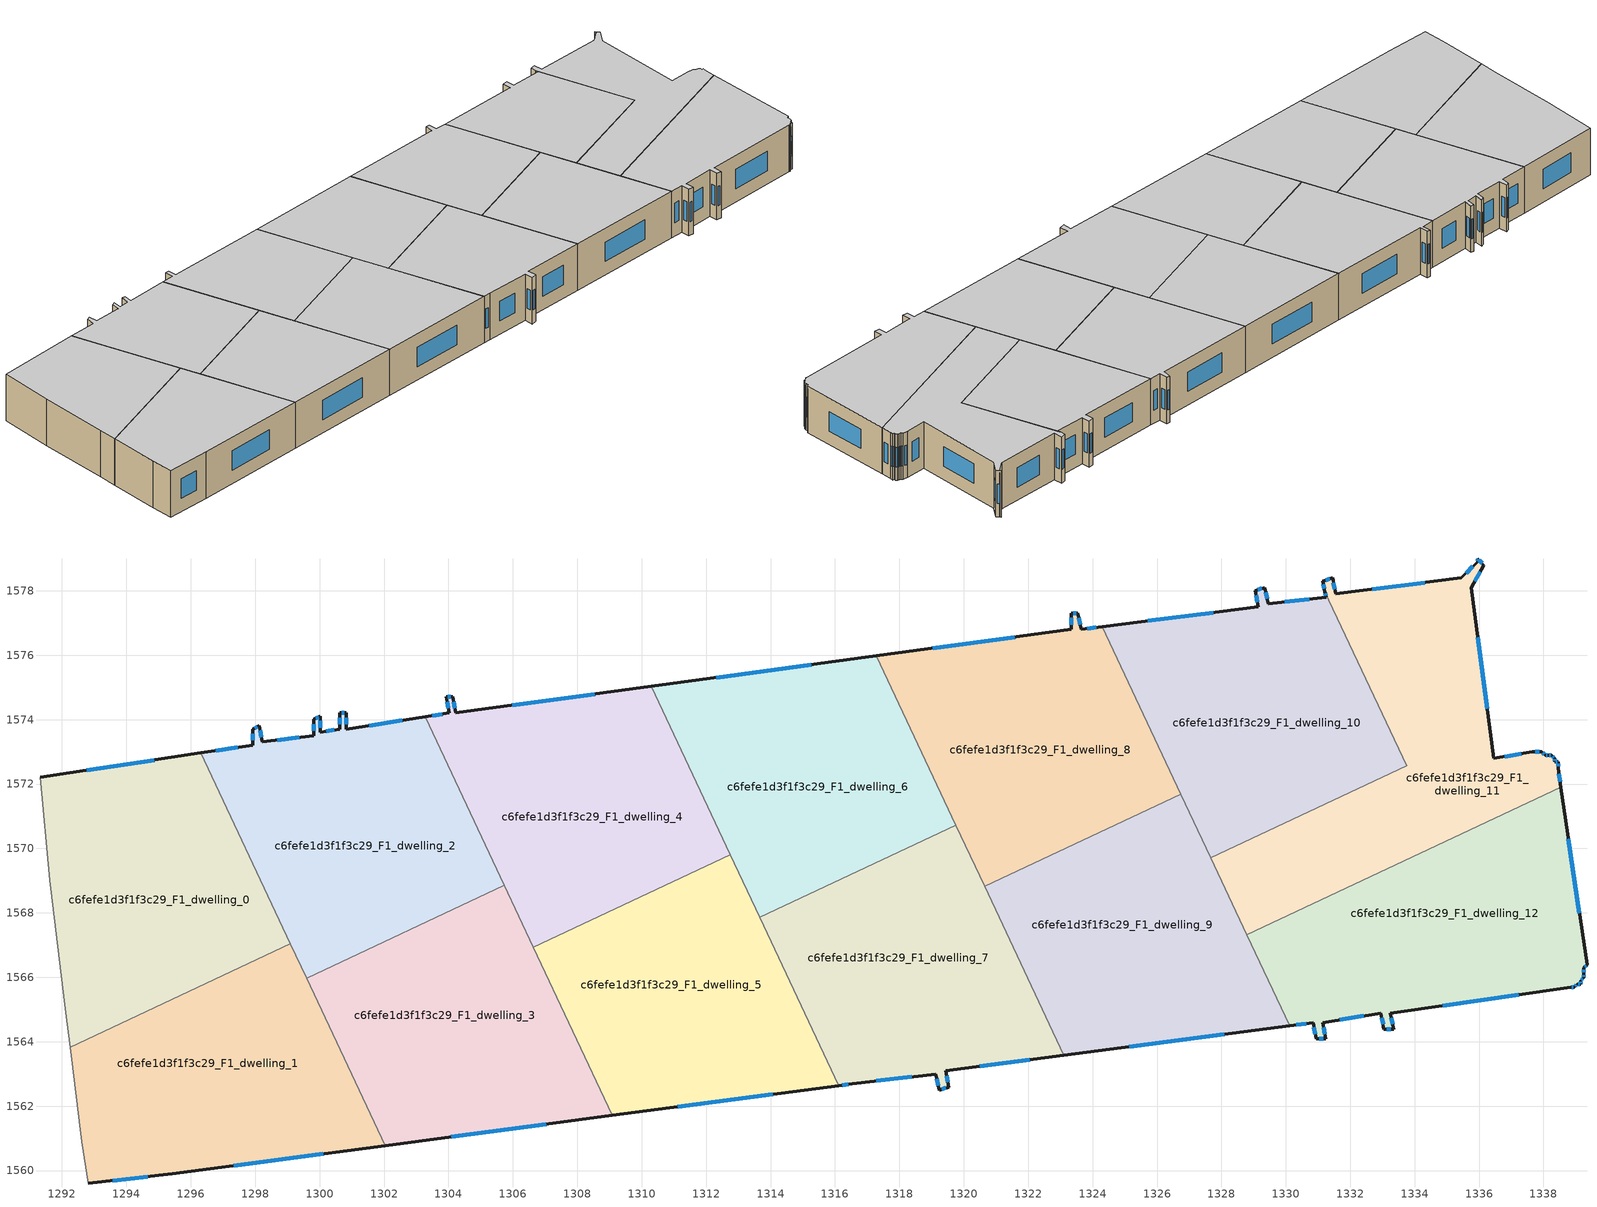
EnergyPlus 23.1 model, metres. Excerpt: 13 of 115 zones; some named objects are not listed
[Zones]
c6fefe1d3f1f3c29_F1_dwelling_0
 floor to c6fefe1d3f1f3c29_F0_dwelling_0 (EU_floor_Construction): 1296.31,1572.96 1299.09,1567.04 1292.25,1563.83 1292.12,1564.9 1291.62,1569.01 1291.32,1572.21 z3
 wall outside (EU_wall_Construction): 1296.31,1572.96 1291.32,1572.21 z3:6
 wall adiabatic (EU_wall_Construction): 1291.32,1572.21 1291.62,1569.01 1292.12,1564.9 1292.25,1563.83 z3:6
 wall to c6fefe1d3f1f3c29_F1_dwelling_1 (EU_wall_Construction): 1292.25,1563.83 1299.09,1567.04 z3:6
 wall to c6fefe1d3f1f3c29_F1_dwelling_2 (EU_wall_Construction): 1299.09,1567.04 1296.31,1572.96 z3:6
 window (EU_Window_Construction): 1294.86,1572.75 1292.77,1572.43 z3.87:5.13
 ceiling to c6fefe1d3f1f3c29_F2_dwelling_0 (EU_floor_Construction): 1299.09,1567.04 1296.31,1572.96 1291.32,1572.21 1291.62,1569.01 1292.12,1564.9 1292.25,1563.83 z6
c6fefe1d3f1f3c29_F1_dwelling_1
 floor to c6fefe1d3f1f3c29_F0_dwelling_1 (EU_floor_Construction): 1299.09,1567.04 1302.03,1560.78 1295.42,1559.9 1292.82,1559.6 1292.62,1560.9 1292.25,1563.83 z3
 wall outside (EU_wall_Construction): 1292.82,1559.6 1295.42,1559.9 1302.03,1560.78 z3:6
 wall adiabatic (EU_wall_Construction): 1292.25,1563.83 1292.62,1560.9 1292.82,1559.6 z3:6
 wall to c6fefe1d3f1f3c29_F1_dwelling_3 (EU_wall_Construction): 1302.03,1560.78 1299.6,1565.97 z3:6
 wall to c6fefe1d3f1f3c29_F1_dwelling_2 (EU_wall_Construction): 1299.6,1565.97 1299.09,1567.04 z3:6
 window (EU_Window_Construction): 1293.57,1559.69 1294.66,1559.81 / 1297.34,1560.15 1300.12,1560.52 z3.87:5.13
 ceiling to c6fefe1d3f1f3c29_F2_dwelling_1 (EU_floor_Construction): 1302.03,1560.78 1299.09,1567.04 1292.25,1563.83 1292.62,1560.9 1292.82,1559.6 1295.42,1559.9 z6
c6fefe1d3f1f3c29_F1_dwelling_10
 floor to c6fefe1d3f1f3c29_F0_dwelling_10 (EU_floor_Construction): 1331.25,1577.8 1331.21,1577.98 1333.75,1572.57 1327.67,1569.71 1324.3,1576.89 1329.15,1577.5 1329.05,1578 1329.35,1578.1 1329.45,1577.6 z3
 wall outside (EU_wall_Construction): 1331.21,1577.98 1331.25,1577.8 1329.45,1577.6 1329.35,1578.1 1329.05,1578 1329.15,1577.5 1324.3,1576.89 z3:6
 wall to c6fefe1d3f1f3c29_F1_dwelling_11 (EU_wall_Construction): 1327.67,1569.71 1333.75,1572.57 1331.21,1577.98 z3:6
 wall to c6fefe1d3f1f3c29_F1_dwelling_8 (EU_wall_Construction): 1324.3,1576.89 1326.74,1571.68 z3:6
 wall to c6fefe1d3f1f3c29_F1_dwelling_9 (EU_wall_Construction): 1326.74,1571.68 1327.67,1569.71 z3:6
 window (EU_Window_Construction): 1330.73,1577.74 1329.97,1577.66 / 1331.22,1577.93 1331.24,1577.85 / 1327.74,1577.32 1325.71,1577.07 / 1329.08,1577.86 1329.12,1577.65 / 1329.26,1578.07 1329.13,1578.03 / 1329.42,1577.75 1329.38,1577.96 z3.87:5.13
 ceiling to c6fefe1d3f1f3c29_F2_dwelling_10 (EU_floor_Construction): 1333.75,1572.57 1331.21,1577.98 1331.25,1577.8 1329.45,1577.6 1329.35,1578.1 1329.05,1578 1329.15,1577.5 1324.3,1576.89 1327.67,1569.71 z6
c6fefe1d3f1f3c29_F1_dwelling_11
 floor to c6fefe1d3f1f3c29_F0_dwelling_11 (EU_floor_Construction): 1336.15,1578.8 1335.75,1578.1 1336.45,1572.8 1337.65,1573 1337.95,1573 1338.05,1572.9 1338.15,1572.9 1338.25,1572.9 1338.35,1572.8 1338.35,1572.7 1338.45,1572.7 1338.45,1572.5 1338.54,1571.89 1328.79,1567.32 1327.67,1569.71 1333.75,1572.57 1331.21,1577.98 1331.15,1578.3 1331.45,1578.4 1331.55,1577.9 1335.45,1578.4 1335.95,1578.9 1335.95,1579 z3
 wall outside (EU_wall_Construction): 1338.54,1571.89 1338.45,1572.5 1338.45,1572.7 1338.35,1572.7 1338.35,1572.8 1338.25,1572.9 1338.15,1572.9 1338.05,1572.9 1337.95,1573 1337.65,1573 1336.45,1572.8 1335.75,1578.1 1336.15,1578.8 1335.95,1579 1335.95,1578.9 1335.45,1578.4 1331.55,1577.9 1331.45,1578.4 1331.15,1578.3 1331.21,1577.98 z3:6
 wall to c6fefe1d3f1f3c29_F1_dwelling_12 (EU_wall_Construction): 1328.79,1567.32 1338.54,1571.89 z3:6
 wall to c6fefe1d3f1f3c29_F1_dwelling_9 (EU_wall_Construction): 1327.67,1569.71 1328.79,1567.32 z3:6
 window (EU_Window_Construction): 1331.17,1578.21 1331.19,1578.07 / 1331.36,1578.37 1331.24,1578.33 / 1331.52,1578.05 1331.48,1578.26 / 1334.32,1578.26 1332.68,1578.05 / 1335.81,1578.76 1335.6,1578.55 / 1335.95,1578.97 1335.95,1578.93 / 1336.09,1578.86 1336.01,1578.94 / 1335.87,1578.3 1336.04,1578.6 / 1336.25,1574.33 1335.95,1576.56 / 1337.3,1572.94 1336.8,1572.85 / 1337.87,1573 1337.74,1573 / 1338.02,1572.93 1337.98,1572.97 / 1338.12,1572.9 1338.08,1572.9 / 1338.22,1572.9 1338.18,1572.9 / 1338.32,1572.82 1338.28,1572.87 / 1338.35,1572.72 1338.35,1572.77 / 1338.42,1572.7 1338.38,1572.7 / 1338.45,1572.55 1338.45,1572.64 / 1338.52,1572.07 1338.48,1572.32 z3.87:5.13
 ceiling to c6fefe1d3f1f3c29_F2_dwelling_11 (EU_floor_Construction): 1338.54,1571.89 1338.45,1572.5 1338.45,1572.7 1338.35,1572.7 1338.35,1572.8 1338.25,1572.9 1338.15,1572.9 1338.05,1572.9 1337.95,1573 1337.65,1573 1336.45,1572.8 1335.75,1578.1 1336.15,1578.8 1335.95,1579 1335.95,1578.9 1335.45,1578.4 1331.55,1577.9 1331.45,1578.4 1331.15,1578.3 1331.21,1577.98 1333.75,1572.57 1327.67,1569.71 1328.79,1567.32 z6
c6fefe1d3f1f3c29_F1_dwelling_12
 floor to c6fefe1d3f1f3c29_F0_dwelling_12 (EU_floor_Construction): 1338.54,1571.89 1339.35,1566.39 1339.25,1566.29 1339.25,1566.09 1339.25,1565.99 1339.15,1565.89 1339.15,1565.79 1339.05,1565.79 1338.95,1565.69 1338.85,1565.69 1333.25,1564.89 1333.35,1564.39 1333.05,1564.39 1332.95,1564.89 1331.14,1564.59 1331.24,1564.09 1330.94,1564.09 1330.84,1564.59 1330.12,1564.5 1328.79,1567.32 z3
 wall outside (EU_wall_Construction): 1330.12,1564.5 1330.84,1564.59 1330.94,1564.09 1331.24,1564.09 1331.14,1564.59 1332.95,1564.89 1333.05,1564.39 1333.35,1564.39 1333.25,1564.89 1338.85,1565.69 1338.95,1565.69 1339.05,1565.79 1339.15,1565.79 1339.15,1565.89 1339.25,1565.99 1339.25,1566.09 1339.25,1566.29 1339.35,1566.39 1338.54,1571.89 z3:6
 wall to c6fefe1d3f1f3c29_F1_dwelling_9 (EU_wall_Construction): 1328.79,1567.32 1330.12,1564.5 z3:6
 window (EU_Window_Construction): 1333.13,1564.39 1333.26,1564.39 / 1332.97,1564.75 1333.02,1564.54 / 1331.67,1564.68 1332.42,1564.81 / 1331.22,1564.24 1331.17,1564.45 / 1331.03,1564.09 1331.16,1564.09 / 1330.87,1564.45 1330.92,1564.24 / 1330.33,1564.52 1330.63,1564.57 / 1339.12,1567.99 1338.78,1570.3 / 1339.28,1566.32 1339.32,1566.36 / 1339.25,1566.15 1339.25,1566.23 / 1339.25,1566.02 1339.25,1566.06 / 1339.18,1565.92 1339.22,1565.96 / 1339.15,1565.82 1339.15,1565.86 / 1339.08,1565.79 1339.12,1565.79 / 1338.98,1565.72 1339.02,1565.76 / 1338.88,1565.69 1338.92,1565.69 / 1334.87,1565.12 1337.23,1565.46 / 1333.32,1564.54 1333.27,1564.75 z3.87:5.13
 ceiling to c6fefe1d3f1f3c29_F2_dwelling_12 (EU_floor_Construction): 1338.95,1565.69 1339.05,1565.79 1339.15,1565.79 1339.15,1565.89 1339.25,1565.99 1339.25,1566.09 1339.25,1566.29 1339.35,1566.39 1338.54,1571.89 1328.79,1567.32 1330.12,1564.5 1330.84,1564.59 1330.94,1564.09 1331.24,1564.09 1331.14,1564.59 1332.95,1564.89 1333.05,1564.39 1333.35,1564.39 1333.25,1564.89 1338.85,1565.69 z6
c6fefe1d3f1f3c29_F1_dwelling_2
 floor to c6fefe1d3f1f3c29_F0_dwelling_2 (EU_floor_Construction): 1303.28,1574.09 1305.74,1568.85 1299.6,1565.97 1296.31,1572.96 1297.92,1573.21 1297.92,1573.71 1298.12,1573.81 1298.22,1573.31 1299.82,1573.51 1299.82,1574.01 1300.03,1574.11 1300.03,1573.61 1300.62,1573.71 1300.62,1574.21 1300.82,1574.21 1300.82,1573.71 z3
 wall outside (EU_wall_Construction): 1303.28,1574.09 1300.82,1573.71 1300.82,1574.21 1300.62,1574.21 1300.62,1573.71 1300.03,1573.61 1300.03,1574.11 1299.82,1574.01 1299.82,1573.51 1298.22,1573.31 1298.12,1573.81 1297.92,1573.71 1297.92,1573.21 1296.31,1572.96 z3:6
 wall to c6fefe1d3f1f3c29_F1_dwelling_3 (EU_wall_Construction): 1299.6,1565.97 1305.74,1568.85 z3:6
 wall to c6fefe1d3f1f3c29_F1_dwelling_4 (EU_wall_Construction): 1305.74,1568.85 1303.28,1574.09 z3:6
 window (EU_Window_Construction): 1300.03,1573.75 1300.03,1573.96 / 1300.45,1573.68 1300.2,1573.64 / 1300.62,1574.06 1300.62,1573.85 / 1300.77,1574.21 1300.68,1574.21 / 1300.82,1573.85 1300.82,1574.06 / 1302.57,1573.98 1301.54,1573.82 / 1297.46,1573.14 1296.78,1573.04 / 1297.92,1573.56 1297.92,1573.35 / 1298.07,1573.78 1297.98,1573.74 / 1298.2,1573.45 1298.15,1573.66 / 1299.36,1573.45 1298.69,1573.37 / 1299.82,1573.86 1299.82,1573.65 / 1299.97,1574.08 1299.88,1574.04 z3.87:5.13
 ceiling to c6fefe1d3f1f3c29_F2_dwelling_2 (EU_floor_Construction): 1305.74,1568.85 1303.28,1574.09 1300.82,1573.71 1300.82,1574.21 1300.62,1574.21 1300.62,1573.71 1300.03,1573.61 1300.03,1574.11 1299.82,1574.01 1299.82,1573.51 1298.22,1573.31 1298.12,1573.81 1297.92,1573.71 1297.92,1573.21 1296.31,1572.96 1299.6,1565.97 z6
c6fefe1d3f1f3c29_F1_dwelling_3
 floor to c6fefe1d3f1f3c29_F0_dwelling_3 (EU_floor_Construction): 1305.74,1568.85 1309.09,1561.71 1302.03,1560.78 1299.6,1565.97 z3
 wall outside (EU_wall_Construction): 1302.03,1560.78 1309.09,1561.71 z3:6
 wall to c6fefe1d3f1f3c29_F1_dwelling_5 (EU_wall_Construction): 1309.09,1561.71 1306.64,1566.94 z3:6
 wall to c6fefe1d3f1f3c29_F1_dwelling_4 (EU_wall_Construction): 1306.64,1566.94 1305.74,1568.85 z3:6
 window (EU_Window_Construction): 1304.08,1561.05 1307.04,1561.44 z3.87:5.13
 ceiling to c6fefe1d3f1f3c29_F2_dwelling_3 (EU_floor_Construction): 1309.09,1561.71 1305.74,1568.85 1299.6,1565.97 1302.03,1560.78 z6
c6fefe1d3f1f3c29_F1_dwelling_4
 floor to c6fefe1d3f1f3c29_F0_dwelling_4 (EU_floor_Construction): 1310.29,1575.03 1312.75,1569.81 1306.64,1566.94 1303.28,1574.09 1304.03,1574.21 1303.93,1574.71 1304.13,1574.71 1304.23,1574.21 z3
 wall outside (EU_wall_Construction): 1310.29,1575.03 1304.23,1574.21 1304.13,1574.71 1303.93,1574.71 1304.03,1574.21 1303.28,1574.09 z3:6
 wall to c6fefe1d3f1f3c29_F1_dwelling_5 (EU_wall_Construction): 1306.64,1566.94 1312.75,1569.81 z3:6
 wall to c6fefe1d3f1f3c29_F1_dwelling_6 (EU_wall_Construction): 1312.75,1569.81 1310.29,1575.03 z3:6
 window (EU_Window_Construction): 1303.81,1574.17 1303.5,1574.12 / 1303.96,1574.56 1304,1574.35 / 1304.07,1574.71 1303.99,1574.71 / 1304.2,1574.35 1304.16,1574.56 / 1308.54,1574.79 1305.99,1574.45 z3.87:5.13
 ceiling to c6fefe1d3f1f3c29_F2_dwelling_4 (EU_floor_Construction): 1312.75,1569.81 1310.29,1575.03 1304.23,1574.21 1304.13,1574.71 1303.93,1574.71 1304.03,1574.21 1303.28,1574.09 1306.64,1566.94 z6
c6fefe1d3f1f3c29_F1_dwelling_5
 floor to c6fefe1d3f1f3c29_F0_dwelling_5 (EU_floor_Construction): 1312.75,1569.81 1316.11,1562.64 1309.09,1561.71 1306.64,1566.94 z3
 wall outside (EU_wall_Construction): 1309.09,1561.71 1316.11,1562.64 z3:6
 wall to c6fefe1d3f1f3c29_F1_dwelling_7 (EU_wall_Construction): 1316.11,1562.64 1313.66,1567.86 z3:6
 wall to c6fefe1d3f1f3c29_F1_dwelling_6 (EU_wall_Construction): 1313.66,1567.86 1312.75,1569.81 z3:6
 window (EU_Window_Construction): 1311.13,1561.98 1314.08,1562.37 z3.87:5.13
 ceiling to c6fefe1d3f1f3c29_F2_dwelling_5 (EU_floor_Construction): 1316.11,1562.64 1312.75,1569.81 1306.64,1566.94 1309.09,1561.71 z6
c6fefe1d3f1f3c29_F1_dwelling_6
 floor to c6fefe1d3f1f3c29_F0_dwelling_6 (EU_floor_Construction): 1317.29,1575.98 1319.76,1570.72 1313.66,1567.86 1310.29,1575.03 z3
 wall outside (EU_wall_Construction): 1317.29,1575.98 1310.29,1575.03 z3:6
 wall to c6fefe1d3f1f3c29_F1_dwelling_7 (EU_wall_Construction): 1313.66,1567.86 1319.76,1570.72 z3:6
 wall to c6fefe1d3f1f3c29_F1_dwelling_8 (EU_wall_Construction): 1319.76,1570.72 1317.29,1575.98 z3:6
 window (EU_Window_Construction): 1315.26,1575.71 1312.32,1575.31 z3.87:5.13
 ceiling to c6fefe1d3f1f3c29_F2_dwelling_6 (EU_floor_Construction): 1319.76,1570.72 1317.29,1575.98 1310.29,1575.03 1313.66,1567.86 z6
c6fefe1d3f1f3c29_F1_dwelling_7
 floor to c6fefe1d3f1f3c29_F0_dwelling_7 (EU_floor_Construction): 1319.76,1570.72 1323.11,1563.58 1319.44,1563.09 1319.54,1562.59 1319.24,1562.5 1319.14,1563 1316.53,1562.7 1316.11,1562.64 1313.66,1567.86 z3
 wall outside (EU_wall_Construction): 1316.11,1562.64 1316.53,1562.7 1319.14,1563 1319.24,1562.5 1319.54,1562.59 1319.44,1563.09 1323.11,1563.58 z3:6
 wall to c6fefe1d3f1f3c29_F1_dwelling_9 (EU_wall_Construction): 1323.11,1563.58 1320.65,1568.82 z3:6
 wall to c6fefe1d3f1f3c29_F1_dwelling_8 (EU_wall_Construction): 1320.65,1568.82 1319.76,1570.72 z3:6
 window (EU_Window_Construction): 1319.51,1562.74 1319.46,1562.95 / 1319.32,1562.52 1319.45,1562.57 / 1319.16,1562.85 1319.21,1562.64 / 1317.29,1562.78 1318.38,1562.91 / 1316.23,1562.66 1316.41,1562.68 / 1320.5,1563.23 1322.04,1563.44 z3.87:5.13
 ceiling to c6fefe1d3f1f3c29_F2_dwelling_7 (EU_floor_Construction): 1323.11,1563.58 1319.76,1570.72 1313.66,1567.86 1316.11,1562.64 1316.53,1562.7 1319.14,1563 1319.24,1562.5 1319.54,1562.59 1319.44,1563.09 z6
c6fefe1d3f1f3c29_F1_dwelling_8
 floor to c6fefe1d3f1f3c29_F0_dwelling_8 (EU_floor_Construction): 1324.3,1576.89 1326.74,1571.68 1320.65,1568.82 1317.29,1575.98 1323.34,1576.8 1323.34,1577.3 1323.54,1577.3 1323.64,1576.8 z3
 wall outside (EU_wall_Construction): 1324.3,1576.89 1323.64,1576.8 1323.54,1577.3 1323.34,1577.3 1323.34,1576.8 1317.29,1575.98 z3:6
 wall to c6fefe1d3f1f3c29_F1_dwelling_9 (EU_wall_Construction): 1320.65,1568.82 1326.74,1571.68 z3:6
 window (EU_Window_Construction): 1321.59,1576.56 1319.04,1576.22 / 1323.34,1577.16 1323.34,1576.95 / 1323.49,1577.3 1323.4,1577.3 / 1323.61,1576.95 1323.57,1577.16 / 1324.11,1576.86 1323.83,1576.83 z3.87:5.13
 ceiling to c6fefe1d3f1f3c29_F2_dwelling_8 (EU_floor_Construction): 1326.74,1571.68 1324.3,1576.89 1323.64,1576.8 1323.54,1577.3 1323.34,1577.3 1323.34,1576.8 1317.29,1575.98 1320.65,1568.82 z6
c6fefe1d3f1f3c29_F1_dwelling_9
 floor to c6fefe1d3f1f3c29_F0_dwelling_9 (EU_floor_Construction): 1326.74,1571.68 1330.12,1564.5 1323.11,1563.58 1320.65,1568.82 z3
 wall outside (EU_wall_Construction): 1323.11,1563.58 1330.12,1564.5 z3:6
 window (EU_Window_Construction): 1325.14,1563.84 1328.08,1564.23 z3.87:5.13
 ceiling to c6fefe1d3f1f3c29_F2_dwelling_9 (EU_floor_Construction): 1330.12,1564.5 1326.74,1571.68 1320.65,1568.82 1323.11,1563.58 z6
[Building]
EU S2 Campaign: North Axis=0; Terrain=City; Solar Distribution=FullExterior
[Site:Location]
Lyon-Bron: Latitude=45.75; Longitude=5; Time Zone=1; Elevation=198
[SizingPeriod:WeatherFileDays]
AnnualSizingPeriod: Begin Month=1; Begin Day of Month=1; End Month=12; End Day of Month=31; Day of Week for Start Day=Monday; Use Weather File Daylight Saving Period=No; Use Weather File Rain and Snow Indicators=No
[MATERIAL]
EU_InternalMass_Material: Roughness=MediumRough; Thickness=0.1; Conductivity=1; Density=1800; Specific Heat=900; Thermal Absorptance=0.9; Solar Absorptance=0.7; Visible Absorptance=0.7
[MATERIAL:NOMASS] Roughness=MediumRough; Thermal Absorptance=0.9; Solar Absorptance=0.7; Visible Absorptance=0.7
Name | Thermal Resistance
EU_wall_NoMass | 1.15691
EU_floor_NoMass | 1.78277
[WINDOWMATERIAL:SIMPLEGLAZINGSYSTEM]
EU_Window_SimpleGlazing: UFactor=2.71266; Solar Heat Gain Coefficient=0.75; Visible Transmittance=0.75
[CONSTRUCTION]
EU_wall_Construction: EU_wall_NoMass
EU_floor_Construction: EU_floor_NoMass
EU_Window_Construction: EU_Window_SimpleGlazing
EU_InternalMass_Construction: EU_InternalMass_Material
[ZONE] Type=1; Multiplier=1; Ceiling Height=autocalculate; Floor Area=autocalculate; Part of Total Floor Area=Yes
Name | Volume
c6fefe1d3f1f3c29_F1_dwelling_0; c6fefe1d3f1f3c29_F1_dwelling_11 | 138.667
c6fefe1d3f1f3c29_F1_dwelling_1 | 138.658
c6fefe1d3f1f3c29_F1_dwelling_10 | 138.665
c6fefe1d3f1f3c29_F1_dwelling_12 | 138.656
c6fefe1d3f1f3c29_F1_dwelling_2; c6fefe1d3f1f3c29_F1_dwelling_8 | 138.68
c6fefe1d3f1f3c29_F1_dwelling_3; c6fefe1d3f1f3c29_F1_dwelling_7 | 138.661
c6fefe1d3f1f3c29_F1_dwelling_4 | 138.67
c6fefe1d3f1f3c29_F1_dwelling_5 | 138.681
c6fefe1d3f1f3c29_F1_dwelling_6 | 138.677
c6fefe1d3f1f3c29_F1_dwelling_9 | 138.691
[INTERNALMASS] Construction=EU_InternalMass_Construction
Name | Zone or ZoneList | Surface Area
c6fefe1d3f1f3c29_F1_dwelling_0_EU_InternalMass | c6fefe1d3f1f3c29_F1_dwelling_0 | 46.2227
c6fefe1d3f1f3c29_F1_dwelling_1_EU_InternalMass | c6fefe1d3f1f3c29_F1_dwelling_1 | 46.2198
c6fefe1d3f1f3c29_F1_dwelling_2_EU_InternalMass | c6fefe1d3f1f3c29_F1_dwelling_2 | 46.2266
c6fefe1d3f1f3c29_F1_dwelling_3_EU_InternalMass | c6fefe1d3f1f3c29_F1_dwelling_3 | 46.2187
c6fefe1d3f1f3c29_F1_dwelling_4_EU_InternalMass | c6fefe1d3f1f3c29_F1_dwelling_4 | 46.2217
c6fefe1d3f1f3c29_F1_dwelling_5_EU_InternalMass | c6fefe1d3f1f3c29_F1_dwelling_5 | 46.2257
c6fefe1d3f1f3c29_F1_dwelling_6_EU_InternalMass | c6fefe1d3f1f3c29_F1_dwelling_6 | 46.2247
c6fefe1d3f1f3c29_F1_dwelling_7_EU_InternalMass | c6fefe1d3f1f3c29_F1_dwelling_7 | 46.2204
c6fefe1d3f1f3c29_F1_dwelling_8_EU_InternalMass | c6fefe1d3f1f3c29_F1_dwelling_8 | 46.2261
c6fefe1d3f1f3c29_F1_dwelling_9_EU_InternalMass | c6fefe1d3f1f3c29_F1_dwelling_9 | 46.2294
c6fefe1d3f1f3c29_F1_dwelling_10_EU_InternalMass | c6fefe1d3f1f3c29_F1_dwelling_10 | 46.2204
c6fefe1d3f1f3c29_F1_dwelling_11_EU_InternalMass | c6fefe1d3f1f3c29_F1_dwelling_11 | 46.2229
c6fefe1d3f1f3c29_F1_dwelling_12_EU_InternalMass | c6fefe1d3f1f3c29_F1_dwelling_12 | 46.2197
[OTHEREQUIPMENT] Fuel Type=Electricity; Design Level Calculation Method=Watts/Area; Power per Zone Floor Area=1; Fraction Latent=0; Fraction Radiant=0; Fraction Lost=0; Carbon Dioxide Generation Rate=0; EndUse Subcategory=EU_Step8_InternalGains
Name | Zone or ZoneList or Space or SpaceList | Schedule
EU_Step8_InternalGain_c6fefe1d3f1f3c29_F1_dwelling_0_f000 | c6fefe1d3f1f3c29_F1_dwelling_0 | EU_Step8_GainSchedule_c6fefe1d3f1f3c29_F1_dwelling_0_f000
EU_Step8_InternalGain_c6fefe1d3f1f3c29_F1_dwelling_1_f000 | c6fefe1d3f1f3c29_F1_dwelling_1 | EU_Step8_GainSchedule_c6fefe1d3f1f3c29_F1_dwelling_1_f000
EU_Step8_InternalGain_c6fefe1d3f1f3c29_F1_dwelling_2_f000 | c6fefe1d3f1f3c29_F1_dwelling_2 | EU_Step8_GainSchedule_c6fefe1d3f1f3c29_F1_dwelling_2_f000
EU_Step8_InternalGain_c6fefe1d3f1f3c29_F1_dwelling_3_f000 | c6fefe1d3f1f3c29_F1_dwelling_3 | EU_Step8_GainSchedule_c6fefe1d3f1f3c29_F1_dwelling_3_f000
EU_Step8_InternalGain_c6fefe1d3f1f3c29_F1_dwelling_4_f000 | c6fefe1d3f1f3c29_F1_dwelling_4 | EU_Step8_GainSchedule_c6fefe1d3f1f3c29_F1_dwelling_4_f000
EU_Step8_InternalGain_c6fefe1d3f1f3c29_F1_dwelling_5_f000 | c6fefe1d3f1f3c29_F1_dwelling_5 | EU_Step8_GainSchedule_c6fefe1d3f1f3c29_F1_dwelling_5_f000
EU_Step8_InternalGain_c6fefe1d3f1f3c29_F1_dwelling_6_f000 | c6fefe1d3f1f3c29_F1_dwelling_6 | EU_Step8_GainSchedule_c6fefe1d3f1f3c29_F1_dwelling_6_f000
EU_Step8_InternalGain_c6fefe1d3f1f3c29_F1_dwelling_7_f000 | c6fefe1d3f1f3c29_F1_dwelling_7 | EU_Step8_GainSchedule_c6fefe1d3f1f3c29_F1_dwelling_7_f000
EU_Step8_InternalGain_c6fefe1d3f1f3c29_F1_dwelling_8_f000 | c6fefe1d3f1f3c29_F1_dwelling_8 | EU_Step8_GainSchedule_c6fefe1d3f1f3c29_F1_dwelling_8_f000
EU_Step8_InternalGain_c6fefe1d3f1f3c29_F1_dwelling_9_f000 | c6fefe1d3f1f3c29_F1_dwelling_9 | EU_Step8_GainSchedule_c6fefe1d3f1f3c29_F1_dwelling_9_f000
EU_Step8_InternalGain_c6fefe1d3f1f3c29_F1_dwelling_10_f000 | c6fefe1d3f1f3c29_F1_dwelling_10 | EU_Step8_GainSchedule_c6fefe1d3f1f3c29_F1_dwelling_10_f000
EU_Step8_InternalGain_c6fefe1d3f1f3c29_F1_dwelling_11_f000 | c6fefe1d3f1f3c29_F1_dwelling_11 | EU_Step8_GainSchedule_c6fefe1d3f1f3c29_F1_dwelling_11_f000
EU_Step8_InternalGain_c6fefe1d3f1f3c29_F1_dwelling_12_f000 | c6fefe1d3f1f3c29_F1_dwelling_12 | EU_Step8_GainSchedule_c6fefe1d3f1f3c29_F1_dwelling_12_f000
[ZONEVENTILATION:DESIGNFLOWRATE] Schedule=EU_AlwaysOn; Design Flow Rate Calculation Method=AirChanges/Hour; Air Changes per Hour=0.551728; Ventilation Type=Natural; Fan Pressure Rise=0; Fan Total Efficiency=1; Constant Term Coefficient=1; Temperature Term Coefficient=0; Velocity Term Coefficient=0; Velocity Squared Term Coefficient=0; Minimum Indoor Temperature=-100; Maximum Indoor Temperature=100; Delta Temperature=-100; Minimum Outdoor Temperature=-100; Maximum Outdoor Temperature=100; Maximum Wind Speed=40
Name | Zone or ZoneList or Space or SpaceList
EU_ConstantAir_c6fefe1d3f1f3c29_F1_dwelling_0 | c6fefe1d3f1f3c29_F1_dwelling_0
EU_ConstantAir_c6fefe1d3f1f3c29_F1_dwelling_1 | c6fefe1d3f1f3c29_F1_dwelling_1
EU_ConstantAir_c6fefe1d3f1f3c29_F1_dwelling_2 | c6fefe1d3f1f3c29_F1_dwelling_2
EU_ConstantAir_c6fefe1d3f1f3c29_F1_dwelling_3 | c6fefe1d3f1f3c29_F1_dwelling_3
EU_ConstantAir_c6fefe1d3f1f3c29_F1_dwelling_4 | c6fefe1d3f1f3c29_F1_dwelling_4
EU_ConstantAir_c6fefe1d3f1f3c29_F1_dwelling_5 | c6fefe1d3f1f3c29_F1_dwelling_5
EU_ConstantAir_c6fefe1d3f1f3c29_F1_dwelling_6 | c6fefe1d3f1f3c29_F1_dwelling_6
EU_ConstantAir_c6fefe1d3f1f3c29_F1_dwelling_7 | c6fefe1d3f1f3c29_F1_dwelling_7
EU_ConstantAir_c6fefe1d3f1f3c29_F1_dwelling_8 | c6fefe1d3f1f3c29_F1_dwelling_8
EU_ConstantAir_c6fefe1d3f1f3c29_F1_dwelling_9 | c6fefe1d3f1f3c29_F1_dwelling_9
EU_ConstantAir_c6fefe1d3f1f3c29_F1_dwelling_10 | c6fefe1d3f1f3c29_F1_dwelling_10
EU_ConstantAir_c6fefe1d3f1f3c29_F1_dwelling_11 | c6fefe1d3f1f3c29_F1_dwelling_11
EU_ConstantAir_c6fefe1d3f1f3c29_F1_dwelling_12 | c6fefe1d3f1f3c29_F1_dwelling_12
[HVACTEMPLATE:ZONE:IDEALLOADSAIRSYSTEM] System Availability Schedule=EU_AlwaysOn; Maximum Heating Supply Air Temperature=50; Minimum Cooling Supply Air Temperature=13; Maximum Heating Supply Air Humidity Ratio=0.0156; Minimum Cooling Supply Air Humidity Ratio=0.0077; Heating Limit=NoLimit; Cooling Limit=NoLimit; Heating Availability Schedule=EU_AlwaysOn; Cooling Availability Schedule=EU_CoolingOff; Dehumidification Control Type=ConstantSensibleHeatRatio; Cooling Sensible Heat Ratio=0.7; Dehumidification Setpoint=60; Humidification Control Type=None; Humidification Setpoint=30; Outdoor Air Method=None; Outdoor Air Flow Rate per Person=0.00944; Outdoor Air Flow Rate per Zone Floor Area=0; Outdoor Air Flow Rate per Zone=0; Demand Controlled Ventilation Type=None; Outdoor Air Economizer Type=NoEconomizer; Heat Recovery Type=None; Sensible Heat Recovery Effectiveness=0.7; Latent Heat Recovery Effectiveness=0.65
Name | Template Thermostat
c6fefe1d3f1f3c29_F1_dwelling_0 | EU_HeatOnly_c6fefe1d3f1f3c29_F1_dwelling_0
c6fefe1d3f1f3c29_F1_dwelling_1 | EU_HeatOnly_c6fefe1d3f1f3c29_F1_dwelling_1
c6fefe1d3f1f3c29_F1_dwelling_2 | EU_HeatOnly_c6fefe1d3f1f3c29_F1_dwelling_2
c6fefe1d3f1f3c29_F1_dwelling_3 | EU_HeatOnly_c6fefe1d3f1f3c29_F1_dwelling_3
c6fefe1d3f1f3c29_F1_dwelling_4 | EU_HeatOnly_c6fefe1d3f1f3c29_F1_dwelling_4
c6fefe1d3f1f3c29_F1_dwelling_5 | EU_HeatOnly_c6fefe1d3f1f3c29_F1_dwelling_5
c6fefe1d3f1f3c29_F1_dwelling_6 | EU_HeatOnly_c6fefe1d3f1f3c29_F1_dwelling_6
c6fefe1d3f1f3c29_F1_dwelling_7 | EU_HeatOnly_c6fefe1d3f1f3c29_F1_dwelling_7
c6fefe1d3f1f3c29_F1_dwelling_8 | EU_HeatOnly_c6fefe1d3f1f3c29_F1_dwelling_8
c6fefe1d3f1f3c29_F1_dwelling_9 | EU_HeatOnly_c6fefe1d3f1f3c29_F1_dwelling_9
c6fefe1d3f1f3c29_F1_dwelling_10 | EU_HeatOnly_c6fefe1d3f1f3c29_F1_dwelling_10
c6fefe1d3f1f3c29_F1_dwelling_11 | EU_HeatOnly_c6fefe1d3f1f3c29_F1_dwelling_11
c6fefe1d3f1f3c29_F1_dwelling_12 | EU_HeatOnly_c6fefe1d3f1f3c29_F1_dwelling_12
[SIZING:ZONE] Zone Cooling Design Supply Air Temperature Input Method=SupplyAirTemperature; Zone Cooling Design Supply Air Temperature=13; Zone Heating Design Supply Air Temperature Input Method=SupplyAirTemperature; Zone Heating Design Supply Air Temperature=50; Zone Cooling Design Supply Air Humidity Ratio=0.008; Zone Heating Design Supply Air Humidity Ratio=0.008; Cooling Design Air Flow Method=DesignDay; Cooling Design Air Flow Rate=0; Cooling Minimum Air Flow per Zone Floor Area=0.000762; Cooling Minimum Air Flow=0; Cooling Minimum Air Flow Fraction=0.2; Heating Design Air Flow Method=DesignDay; Heating Design Air Flow Rate=0; Heating Maximum Air Flow per Zone Floor Area=0.002032; Heating Maximum Air Flow=0.141576; Heating Maximum Air Flow Fraction=0.3; Account for Dedicated Outdoor Air System=No; Dedicated Outdoor Air System Control Strategy=NeutralSupplyAir; Dedicated Outdoor Air Low Setpoint Temperature for Design=autosize; Dedicated Outdoor Air High Setpoint Temperature for Design=autosize; Zone Load Sizing Method=Sensible Load Only No Latent Load; Zone Latent Cooling Design Supply Air Humidity Ratio Input Method=HumidityRatioDifference; Zone Cooling Design Supply Air Humidity Ratio Difference=0.005; Zone Latent Heating Design Supply Air Humidity Ratio Input Method=HumidityRatioDifference; Zone Humidification Design Supply Air Humidity Ratio Difference=0.005
c6fefe1d3f1f3c29_F1_dwelling_0; c6fefe1d3f1f3c29_F1_dwelling_1; c6fefe1d3f1f3c29_F1_dwelling_2; c6fefe1d3f1f3c29_F1_dwelling_3; c6fefe1d3f1f3c29_F1_dwelling_4; c6fefe1d3f1f3c29_F1_dwelling_5; c6fefe1d3f1f3c29_F1_dwelling_6; c6fefe1d3f1f3c29_F1_dwelling_7; c6fefe1d3f1f3c29_F1_dwelling_8; c6fefe1d3f1f3c29_F1_dwelling_9; c6fefe1d3f1f3c29_F1_dwelling_10; c6fefe1d3f1f3c29_F1_dwelling_11; c6fefe1d3f1f3c29_F1_dwelling_12
[SCHEDULE:CONSTANT]
Name | Hourly Value
EU_AlwaysOn | 1
EU_CoolingOff | 0
[SCHEDULE:FILE] Column Number=1; Rows to Skip at Top=0; Number of Hours of Data=8760; Column Separator=Comma; Interpolate to Timestep=No; Minutes per Item=60; Adjust Schedule for Daylight Savings=Yes
Name | File
EU_Step8_GainSchedule_c6fefe1d3f1f3c29_F1_dwelling_0_f000 | ../../schedules/c6fefe1d3f1f3c29/c6fefe1d3f1f3c29_F1_dwelling_0_f000_gain.csv
EU_Step8_GainSchedule_c6fefe1d3f1f3c29_F1_dwelling_1_f000 | ../../schedules/c6fefe1d3f1f3c29/c6fefe1d3f1f3c29_F1_dwelling_1_f000_gain.csv
EU_Step8_GainSchedule_c6fefe1d3f1f3c29_F1_dwelling_2_f000 | ../../schedules/c6fefe1d3f1f3c29/c6fefe1d3f1f3c29_F1_dwelling_2_f000_gain.csv
EU_Step8_GainSchedule_c6fefe1d3f1f3c29_F1_dwelling_3_f000 | ../../schedules/c6fefe1d3f1f3c29/c6fefe1d3f1f3c29_F1_dwelling_3_f000_gain.csv
EU_Step8_GainSchedule_c6fefe1d3f1f3c29_F1_dwelling_4_f000 | ../../schedules/c6fefe1d3f1f3c29/c6fefe1d3f1f3c29_F1_dwelling_4_f000_gain.csv
EU_Step8_GainSchedule_c6fefe1d3f1f3c29_F1_dwelling_5_f000 | ../../schedules/c6fefe1d3f1f3c29/c6fefe1d3f1f3c29_F1_dwelling_5_f000_gain.csv
EU_Step8_GainSchedule_c6fefe1d3f1f3c29_F1_dwelling_6_f000 | ../../schedules/c6fefe1d3f1f3c29/c6fefe1d3f1f3c29_F1_dwelling_6_f000_gain.csv
EU_Step8_GainSchedule_c6fefe1d3f1f3c29_F1_dwelling_7_f000 | ../../schedules/c6fefe1d3f1f3c29/c6fefe1d3f1f3c29_F1_dwelling_7_f000_gain.csv
EU_Step8_GainSchedule_c6fefe1d3f1f3c29_F1_dwelling_8_f000 | ../../schedules/c6fefe1d3f1f3c29/c6fefe1d3f1f3c29_F1_dwelling_8_f000_gain.csv
EU_Step8_GainSchedule_c6fefe1d3f1f3c29_F1_dwelling_9_f000 | ../../schedules/c6fefe1d3f1f3c29/c6fefe1d3f1f3c29_F1_dwelling_9_f000_gain.csv
EU_Step8_GainSchedule_c6fefe1d3f1f3c29_F1_dwelling_10_f000 | ../../schedules/c6fefe1d3f1f3c29/c6fefe1d3f1f3c29_F1_dwelling_10_f000_gain.csv
EU_Step8_GainSchedule_c6fefe1d3f1f3c29_F1_dwelling_11_f000 | ../../schedules/c6fefe1d3f1f3c29/c6fefe1d3f1f3c29_F1_dwelling_11_f000_gain.csv
EU_Step8_GainSchedule_c6fefe1d3f1f3c29_F1_dwelling_12_f000 | ../../schedules/c6fefe1d3f1f3c29/c6fefe1d3f1f3c29_F1_dwelling_12_f000_gain.csv
